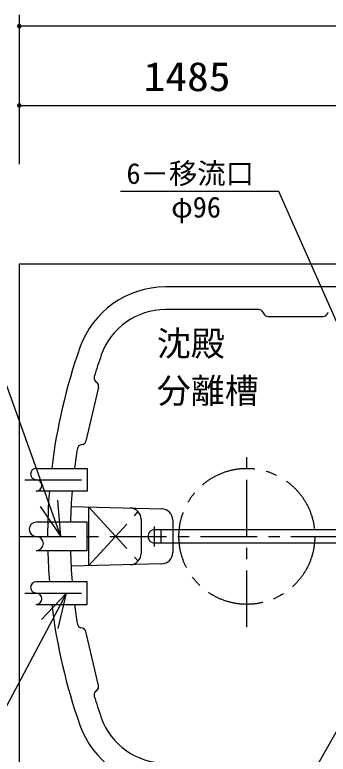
# Model space of a CAD drawing. Units: millimetres, scale not verified. Extents: x -14850 to 14850, y -10500 to 10500.
# Drawn here: x -9624 to -8240, y 94 to 3356 of the extents above; entities that cross this region are included whole.
import ezdxf
from ezdxf.enums import TextEntityAlignment as Align

# ---------------------------------------------------------------- set-up
doc = ezdxf.new("R2010")
doc.units = ezdxf.units.MM
doc.header["$LTSCALE"] = 50
doc.linetypes.add('CHAIN1', pattern=[8, 5, -1, 1, -1])
doc.linetypes.add('LONG_DASHED1', pattern=[7, 6, -1])
for name, color, linetype, lineweight in [('0-1_空気管', 3, 'Continuous', 25), ('0-2_躯体', 3, 'Continuous', 25), ('0-3_製作', 5, 'Continuous', 25)]:
    doc.layers.add(name, color=color, linetype=linetype, lineweight=lineweight)
doc.styles.add('ＭＳ ゴシック', font='')
doc.styles.get('ＭＳ ゴシック').set_extended_font_data('MS Gothic')

msp = doc.modelspace()

# ---------------------------------------------------------------- linework, layer by layer
at = {"layer": '0-1_空気管', "color": 2}
msp.add_line((-4019, 2255.11), (-9604, 2255.11), dxfattribs=at)
at = {"layer": '0-1_空気管', "linetype": 'CHAIN1'}
for p, q in [((-8599, 655.11), (-8599, 1455.11)), ((-9579, 1305.11), (-9289.72, 1305.11)), ((-9298.53, 1184.86), (-9079.03, 946.07)), ((-9298.53, 925.36), (-9079.03, 1164.15)), ((-9604, 1055.11), (-3992.52, 1055.11)), ((-9579, 805.11), (-9289.72, 805.11))]:
    msp.add_line(p, q, dxfattribs=at)
at = {"layer": '0-1_空気管', "color": 2}
msp.add_lwpolyline([(-9604, 2255.11), (-9604, -144.89), (-4019, -144.89)], dxfattribs=at)
at = {"layer": '0-1_空気管', "linetype": 'CHAIN1'}
msp.add_circle((-8599, 1055.11), 300, dxfattribs=at)
at = {"layer": '0-2_躯体'}
for p, q in [((-8457.21, 2576.27), (-9157.38, 2576.27)), ((-7895.93, 1306.37), (-8457.21, 2576.27)), ((-5634, 2155.11), (-8958.9, 2155.11)), ((-8546.36, 2055.11), (-8958.9, 2055.11)), ((-8528.47, 2044.05), (-8524.53, 2036.16)), ((-8506.64, 2025.11), (-8261.36, 2025.11)), ((-8243.47, 2036.16), (-8239.53, 2044.05)), ((-9420.09, 1055.11), (-9725.07, 1899.75)), ((-9266.83, 1738.72), (-9260.75, 1733.67)), ((-9254.07, 1713.73), (-9309.98, 1474.91)), ((-9324.83, 1460.01), (-9332.51, 1458.18)), ((-9375.38, 1186.87), (-8974.99, 1176.38)), ((-9298.53, 1184.86), (-9298.53, 925.36)), ((-9065.6, 1130.05), (-9065.6, 980.17)), ((-8926.29, 1126.4), (-8926.29, 983.82)), ((-9006.16, 1085.11), (-6009, 1085.11)), ((-8978.16, 1085.11), (-8978.16, 1025.11)), ((-6009, 1025.11), (-9006.16, 1025.11)), ((-9529, 992.61), (-9303.59, 992.61)), ((-8974.99, 933.83), (-9375.38, 923.35)), ((-9396.12, 805.11), (-9684.54, 261.35)), ((-7865.2, 793.19), (-8552.86, -420.55)), ((-9324.83, 650.2), (-9332.51, 652.03)), ((-9254.07, 396.49), (-9309.98, 635.31)), ((-9266.83, 371.5), (-9260.75, 376.55))]:
    msp.add_line(p, q, dxfattribs=at)
at = {"layer": '0-2_躯体', "linetype": 'LONG_DASHED1'}
msp.add_line((-9006.16, 1011.04), (-9006.16, 1098.3), dxfattribs=at)
at = {"layer": '0-2_躯体'}
for points in [[(-9529, 1355.11), (-9303.59, 1355.11), (-9303.59, 1255.11), (-9529, 1255.11)], [(-9511.53, 1186.41), (-9420.09, 1055.11), (-9433.63, 1214.53)], [(-9303.59, 992.61), (-9303.59, 1117.61), (-9529, 1117.61)], [(-9529, 755.11), (-9303.59, 755.11), (-9303.59, 855.11), (-9529, 855.11)], [(-9432.07, 649.2), (-9396.12, 805.11), (-9505.21, 688.06)]]:
    msp.add_lwpolyline(points, dxfattribs=at)
for centre, radius, start, end in [((-8958.9, 1755.11), 400, 90, 160.52878), ((-8958.9, 1755.11), 300, 90, 160.52878), ((-8546.36, 2035.11), 20, 26.56505, 90), ((-8506.64, 2045.11), 20, 206.56503, 270), ((-8261.36, 2045.11), 20, 270, 333.43494), ((-6979, 1055.11), 2500, 160.52878, 173.10789), ((-6979, 1055.11), 2400, 160.52878, 162.92087), ((-9254.04, 1754.1), 20, 162.92087, 230.25755), ((-9273.54, 1718.29), 20, 346.8226, 50.25755), ((-9329.46, 1479.47), 20, 283.38765, 346.8226), ((-6979, 1055.11), 2400, 170.72435, 172.81923), ((-9327.88, 1438.73), 20, 103.38763, 170.72433), ((-9529, 1330.11), 25, 90, 270), ((-9529, 1280.11), 25, 270, 90), ((-6979, 1055.11), 2500, 175.41142, 179.99998), ((-6979, 1055.11), 2400, 175.2198, 178.50775), ((-9115.6, 1130.05), 50, 0, 88.49998), ((-8976.29, 1126.4), 50, 0, 88.49998), ((-9529, 1086.36), 31.25, 90, 270), ((-9006.16, 1055.11), 30, 90, 270), ((-9529, 1023.86), 31.25, 270, 90), ((-6979, 1055.11), 2500, 181.43253, 184.58855), ((-6979, 1055.11), 2400, 181.49223, 184.78018), ((-9115.6, 980.17), 50, 271.5, 0), ((-8976.29, 983.82), 50, 271.5, 0), ((-9529, 830.11), 25, 90, 270), ((-9529, 780.11), 25, 270, 90), ((-6979, 1055.11), 2500, 186.89207, 199.47119), ((-6979, 1055.11), 2400, 187.18076, 189.27563), ((-9327.88, 671.49), 20, 189.27563, 256.61234), ((-9329.46, 630.75), 20, 13.17738, 76.61234), ((-9273.54, 391.93), 20, 309.74243, 13.17738), ((-9254.04, 356.12), 20, 129.74243, 197.07912), ((-6979, 1055.11), 2400, 197.07912, 199.47121), ((-8958.9, 355.11), 300, 199.47121, 270), ((-8958.9, 355.11), 400, 199.47121, 270)]:
    msp.add_arc(centre, radius, start, end, dxfattribs=at)
at = {"layer": '0-3_製作', "color": 2}
for p, q in [((-9604, 3355.85), (-9604, 2696.26)), ((-4019, 3305.85), (-9604, 3305.85)), ((-9604, 2955.85), (-8119, 2955.85))]:
    msp.add_line(p, q, dxfattribs=at)
at = {"layer": '0-3_製作'}
for points in [[(-9611.7, 3312.23), (-9614, 3305.85), (-9613.98, 3306.48)], [(-9611.7, 3312.23), (-9604, 3305.85), (-9614, 3305.85)], [(-9604, 3305.85), (-9613.92, 3304.6), (-9614, 3305.85)], [(-9611.7, 3312.23), (-9613.98, 3306.48), (-9612.44, 3311.21)], [(-9612.44, 3311.21), (-9613.98, 3306.48), (-9613.82, 3307.72)], [(-9604, 3305.85), (-9613.68, 3303.36), (-9613.92, 3304.6)], [(-9612.44, 3311.21), (-9613.82, 3307.72), (-9613.05, 3310.11)], [(-9613.05, 3310.11), (-9613.82, 3307.72), (-9613.51, 3308.94)], [(-9604, 3305.85), (-9613.3, 3302.17), (-9613.68, 3303.36)], [(-9604, 3305.85), (-9612.76, 3301.03), (-9613.3, 3302.17)], [(-9604, 3305.85), (-9612.09, 3299.97), (-9612.76, 3301.03)], [(-9604, 3305.85), (-9611.29, 3299.01), (-9612.09, 3299.97)], [(-9610.84, 3313.14), (-9604, 3305.85), (-9611.7, 3312.23)], [(-9604, 3305.85), (-9610.37, 3298.15), (-9611.29, 3299.01)], [(-9609.88, 3313.94), (-9604, 3305.85), (-9610.84, 3313.14)], [(-9604, 3305.85), (-9609.36, 3297.41), (-9610.37, 3298.15)], [(-9608.82, 3314.61), (-9604, 3305.85), (-9609.88, 3313.94)], [(-9604, 3305.85), (-9608.26, 3296.8), (-9609.36, 3297.41)], [(-9607.68, 3315.15), (-9604, 3305.85), (-9608.82, 3314.61)], [(-9604, 3305.85), (-9607.09, 3296.34), (-9608.26, 3296.8)], [(-9606.49, 3315.54), (-9604, 3305.85), (-9607.68, 3315.15)], [(-9604, 3295.85), (-9607.09, 3296.34), (-9604, 3305.85)], [(-9604, 3295.85), (-9605.87, 3296.03), (-9607.09, 3296.34)], [(-9605.25, 3315.77), (-9604, 3305.85), (-9606.49, 3315.54)], [(-9604, 3295.85), (-9604.63, 3295.87), (-9605.87, 3296.03)], [(-9604, 3315.85), (-9604, 3305.85), (-9605.25, 3315.77)], [(-9603.37, 3315.83), (-9604, 3305.85), (-9604, 3315.85)], [(-9602.12, 3315.67), (-9604, 3305.85), (-9603.37, 3315.83)], [(-9600.91, 3315.36), (-9604, 3305.85), (-9602.12, 3315.67)], [(-9599.74, 3314.9), (-9604, 3305.85), (-9600.91, 3315.36)], [(-9599.74, 3314.9), (-9594, 3305.85), (-9604, 3305.85)], [(-9594, 3305.85), (-9604, 3295.85), (-9604, 3305.85)], [(-9594, 3305.85), (-9602.74, 3295.93), (-9604, 3295.85)], [(-9594, 3305.85), (-9601.51, 3296.17), (-9602.74, 3295.93)], [(-9594, 3305.85), (-9600.32, 3296.55), (-9601.51, 3296.17)], [(-9594, 3305.85), (-9599.18, 3297.09), (-9600.32, 3296.55)], [(-9598.64, 3314.29), (-9594, 3305.85), (-9599.74, 3314.9)], [(-9594, 3305.85), (-9598.12, 3297.76), (-9599.18, 3297.09)], [(-9597.62, 3313.56), (-9594, 3305.85), (-9598.64, 3314.29)], [(-9594, 3305.85), (-9597.15, 3298.56), (-9598.12, 3297.76)], [(-9596.71, 3312.7), (-9594, 3305.85), (-9597.62, 3313.56)], [(-9594, 3305.85), (-9596.29, 3299.48), (-9597.15, 3298.56)], [(-9595.91, 3311.73), (-9594, 3305.85), (-9596.71, 3312.7)], [(-9594, 3305.85), (-9595.56, 3300.49), (-9596.29, 3299.48)], [(-9595.24, 3310.67), (-9594, 3305.85), (-9595.91, 3311.73)], [(-9594.02, 3305.22), (-9595.56, 3300.49), (-9594, 3305.85)], [(-9594.18, 3303.98), (-9595.56, 3300.49), (-9594.02, 3305.22)], [(-9594.18, 3303.98), (-9594.95, 3301.59), (-9595.56, 3300.49)], [(-9594.7, 3309.53), (-9594, 3305.85), (-9595.24, 3310.67)], [(-9594.49, 3302.76), (-9594.95, 3301.59), (-9594.18, 3303.98)], [(-9594.31, 3308.34), (-9594, 3305.85), (-9594.7, 3309.53)], [(-9594.08, 3307.1), (-9594, 3305.85), (-9594.31, 3308.34)], [(-9611.7, 2962.23), (-9614, 2955.85), (-9612.44, 2961.21)], [(-9611.7, 2962.23), (-9604, 2955.85), (-9614, 2955.85)], [(-9612.44, 2961.21), (-9614, 2955.85), (-9613.98, 2956.48)], [(-9604, 2955.85), (-9613.92, 2954.6), (-9614, 2955.85)], [(-9612.44, 2961.21), (-9613.98, 2956.48), (-9613.05, 2960.11)], [(-9613.05, 2960.11), (-9613.98, 2956.48), (-9613.82, 2957.72)], [(-9604, 2955.85), (-9613.68, 2953.36), (-9613.92, 2954.6)], [(-9613.05, 2960.11), (-9613.82, 2957.72), (-9613.51, 2958.94)], [(-9604, 2955.85), (-9613.3, 2952.17), (-9613.68, 2953.36)], [(-9604, 2955.85), (-9612.76, 2951.03), (-9613.3, 2952.17)], [(-9604, 2955.85), (-9612.09, 2949.97), (-9612.76, 2951.03)], [(-9604, 2955.85), (-9611.29, 2949.01), (-9612.09, 2949.97)], [(-9610.84, 2963.14), (-9604, 2955.85), (-9611.7, 2962.23)], [(-9604, 2955.85), (-9610.37, 2948.15), (-9611.29, 2949.01)], [(-9609.88, 2963.94), (-9604, 2955.85), (-9610.84, 2963.14)], [(-9604, 2955.85), (-9609.36, 2947.41), (-9610.37, 2948.15)], [(-9608.82, 2964.61), (-9604, 2955.85), (-9609.88, 2963.94)], [(-9604, 2955.85), (-9608.26, 2946.8), (-9609.36, 2947.41)], [(-9607.68, 2965.15), (-9604, 2955.85), (-9608.82, 2964.61)], [(-9604, 2955.85), (-9607.09, 2946.34), (-9608.26, 2946.8)], [(-9606.49, 2965.54), (-9604, 2955.85), (-9607.68, 2965.15)], [(-9604, 2955.85), (-9605.87, 2946.03), (-9607.09, 2946.34)], [(-9605.25, 2965.77), (-9604, 2955.85), (-9606.49, 2965.54)], [(-9604, 2945.85), (-9605.87, 2946.03), (-9604, 2955.85)], [(-9604, 2945.85), (-9604.63, 2945.87), (-9605.87, 2946.03)], [(-9604, 2965.85), (-9604, 2955.85), (-9605.25, 2965.77)], [(-9603.37, 2965.83), (-9604, 2955.85), (-9604, 2965.85)], [(-9602.12, 2965.67), (-9604, 2955.85), (-9603.37, 2965.83)], [(-9600.91, 2965.36), (-9604, 2955.85), (-9602.12, 2965.67)], [(-9600.91, 2965.36), (-9594, 2955.85), (-9604, 2955.85)], [(-9594, 2955.85), (-9604, 2945.85), (-9604, 2955.85)], [(-9594, 2955.85), (-9602.74, 2945.93), (-9604, 2945.85)], [(-9594, 2955.85), (-9601.51, 2946.17), (-9602.74, 2945.93)], [(-9594, 2955.85), (-9600.32, 2946.55), (-9601.51, 2946.17)], [(-9599.74, 2964.9), (-9594, 2955.85), (-9600.91, 2965.36)], [(-9594, 2955.85), (-9599.18, 2947.09), (-9600.32, 2946.55)], [(-9598.64, 2964.29), (-9594, 2955.85), (-9599.74, 2964.9)], [(-9594, 2955.85), (-9598.12, 2947.76), (-9599.18, 2947.09)], [(-9597.62, 2963.56), (-9594, 2955.85), (-9598.64, 2964.29)], [(-9594, 2955.85), (-9597.15, 2948.56), (-9598.12, 2947.76)], [(-9596.71, 2962.7), (-9594, 2955.85), (-9597.62, 2963.56)], [(-9594, 2955.85), (-9596.29, 2949.48), (-9597.15, 2948.56)], [(-9595.91, 2961.73), (-9594, 2955.85), (-9596.71, 2962.7)], [(-9594, 2955.85), (-9595.56, 2950.49), (-9596.29, 2949.48)], [(-9595.24, 2960.67), (-9594, 2955.85), (-9595.91, 2961.73)], [(-9594.02, 2955.22), (-9595.56, 2950.49), (-9594, 2955.85)], [(-9594.02, 2955.22), (-9594.95, 2951.59), (-9595.56, 2950.49)], [(-9594.7, 2959.53), (-9594, 2955.85), (-9595.24, 2960.67)], [(-9594.18, 2953.98), (-9594.95, 2951.59), (-9594.02, 2955.22)], [(-9594.18, 2953.98), (-9594.49, 2952.76), (-9594.95, 2951.59)], [(-9594.31, 2958.34), (-9594, 2955.85), (-9594.7, 2959.53)], [(-9594.08, 2957.1), (-9594, 2955.85), (-9594.31, 2958.34)]]:
    msp.add_solid(points, dxfattribs=at)

# ---------------------------------------------------------------- texts
at = {"layer": '0-2_躯体', "color": 4, "style": 'ＭＳ ゴシック'}
for s, height, p in [('\u30006－移流口\u3000', 91.79, (-9255.86, 2582.38)), ('\u3000\u3000φ96', 91.79, (-9183.43, 2433.89)), ('沈殿', 110, (-8996.65, 1817.69)), ('分離槽', 110, (-8996.65, 1609.69))]:
    msp.add_text(s, height=height, dxfattribs=at).set_placement(p, align=Align.BOTTOM_LEFT)
at = {"layer": '0-3_製作', "color": 4, "style": 'ＭＳ ゴシック', "width": 1.1}
msp.add_text('1485', height=128.4, dxfattribs=at).set_placement((-9055.25, 2980.85), align=Align.BOTTOM_LEFT)

doc.saveas('drawing.dxf')
